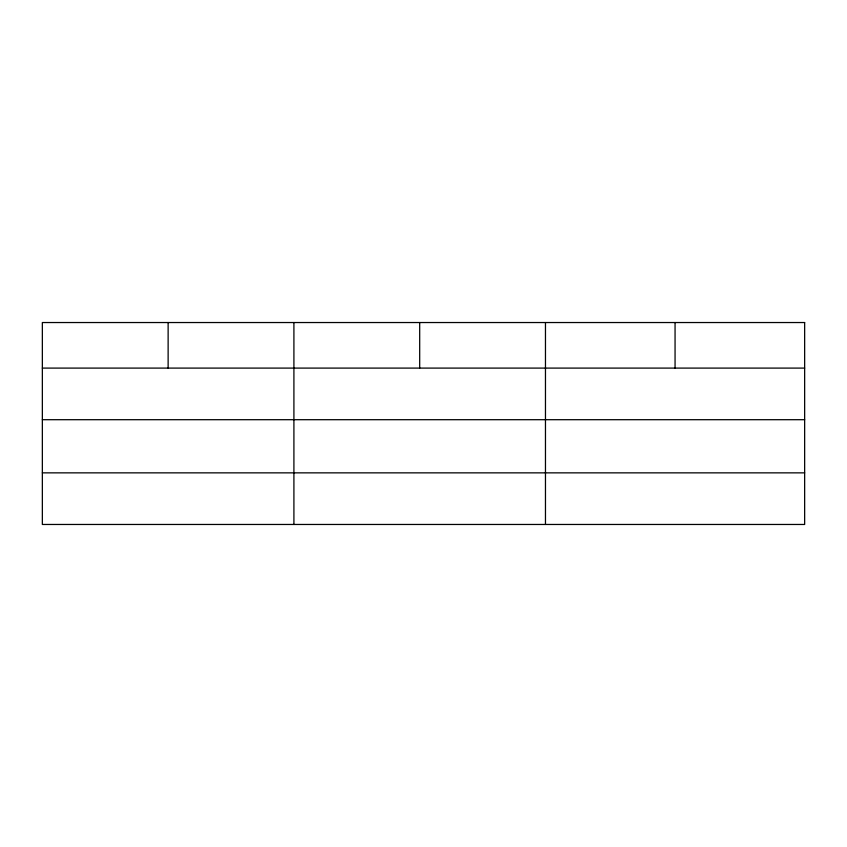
<?xml version="1.0" encoding="UTF-8"?>
<svg xmlns="http://www.w3.org/2000/svg" width="847" height="847" viewBox="0 0 847 847"><rect width="100%" height="100%" fill="white"/><g stroke="black" fill="none" stroke-linecap="round" stroke-linejoin="round"><path stroke-width="1.27" d="M42.35 368.096L804.65 368.096M42.35 419.699L804.65 419.699M42.35 472.859L804.65 472.859M675.059 322.538L675.059 368.096M545.468 322.538L545.468 524.462M419.689 322.538L419.689 368.096M293.909 322.538L293.909 524.462M168.13 322.538L168.13 368.096M804.65 322.538L42.35 322.538L42.35 524.462L804.65 524.462L804.65 322.538"/></g></svg>
